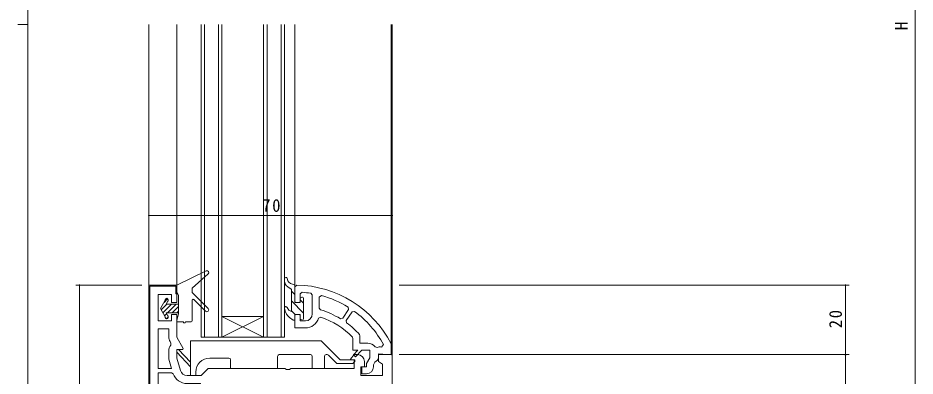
# Model space of a CAD drawing. Units: millimetres on the paper. Extents: x -420 to 373, y -297 to 267.
# Drawn here: x -420.5 to -162.4, y -99.2 to 3.8 of the extents above; entities that cross this region are included whole.
import ezdxf
from ezdxf.enums import TextEntityAlignment as Align

# ---------------------------------------------------------------- set-up
doc = ezdxf.new("R2010")
doc.units = ezdxf.units.MM
for name, color, linetype, lineweight in [('0-1_YKK_ZWAK', 7, 'Continuous', 9), ('0-3_YKK_12', 2, 'Continuous', 9), ('0-4_YKK_D', 6, 'Continuous', 9), ('0-6_YKK_13', 4, 'Continuous', 9), ('0-7_YKK_11', 7, 'Continuous', 9)]:
    doc.layers.add(name, color=color, linetype=linetype, lineweight=lineweight)
doc.styles.add('ＭＳ ゴシック', font='')
doc.styles.get('ＭＳ ゴシック').set_extended_font_data('MS Gothic')

msp = doc.modelspace()

# ---------------------------------------------------------------- linework, layer by layer
at = {"layer": '0-1_YKK_ZWAK'}
for p, q in [((-417.7, -260.6), (-417.7, 264.4)), ((-420.5, 1.9), (-417.7, 1.9))]:
    msp.add_line(p, q, dxfattribs=at)
at = {"layer": '0-3_YKK_12'}
for p, q in [((-382.813, 1.858), (-382.813, -73.531)), ((-374.813, 1.858), (-374.813, -73.531)), ((-367.817, -88.03), (-367.817, 1.858)), ((-366.817, -88.03), (-366.817, 1.858)), ((-362.817, -88.03), (-362.817, 1.858)), ((-361.817, -88.03), (-361.817, 1.858)), ((-349.817, -88.03), (-349.817, 1.858)), ((-348.817, -88.03), (-348.817, 1.858)), ((-344.817, -88.03), (-344.817, 1.858)), ((-343.817, -88.03), (-343.817, 1.858)), ((-340.813, 1.858), (-340.813, -73.531)), ((-313.113, 1.858), (-313.113, -90.206)), ((-312.813, 1.858), (-312.813, -93.531)), ((-361.817, -88.03), (-349.817, -82.03)), ((-349.817, -88.03), (-361.817, -82.03)), ((-361.817, -82.03), (-349.817, -82.03)), ((-356.817, -88.03), (-367.817, -88.03)), ((-356.817, -88.03), (-344.817, -88.03)), ((-343.817, -88.03), (-344.817, -88.03))]:
    msp.add_line(p, q, dxfattribs=at)
at = {"layer": '0-4_YKK_D'}
for p, q in [((-162.413, 169.969), (-162.413, -166.031)), ((-382.813, -53.031), (-312.813, -53.031)), ((-384.813, -73.031), (-403.813, -73.031)), ((-402.813, -203.031), (-402.813, -73.031)), ((-310.813, -73.031), (-181.413, -73.031)), ((-182.413, -93.031), (-182.413, -73.031)), ((-310.813, -93.031), (-181.413, -93.031)), ((-310.813, -93.031), (-181.413, -93.031)), ((-182.413, -164.031), (-182.413, -93.031))]:
    msp.add_line(p, q, dxfattribs=at)
for centre, start, end in [((-382.813, -53.031), 0, 180), ((-382.813, -53.031), 180, 0), ((-312.813, -53.031), 0, 180), ((-312.813, -53.031), 180, 0), ((-402.813, -73.031), 90, 270), ((-402.813, -73.031), 270, 90), ((-182.413, -73.031), 90, 270), ((-182.413, -73.031), 270, 90), ((-182.413, -93.031), 90, 270), ((-182.413, -93.031), 90, 270), ((-182.413, -93.031), 270, 90), ((-182.413, -93.031), 270, 90)]:
    msp.add_arc(centre, 0.106, start, end, dxfattribs=at)
at = {"layer": '0-6_YKK_13'}
for p, q in [((-374.813, -73.031), (-366.329, -68.98)), ((-370.413, -73.931), (-365.781, -69.805)), ((-374.813, -73.031), (-374.813, -75.031)), ((-370.413, -73.931), (-370.413, -75.131)), ((-341.813, -74.397), (-341.813, -80.666)), ((-341.813, -74.765), (-340.813, -75.765)), ((-340.813, -77.831), (-340.813, -73.208)), ((-379.513, -79.781), (-378.113, -77.357)), ((-378.481, -77.993), (-377.433, -76.946)), ((-378.113, -77.231), (-378.113, -77.357)), ((-377.313, -77.231), (-377.313, -77.464)), ((-374.813, -75.031), (-374.313, -75.897)), ((-374.313, -75.897), (-374.313, -81.331)), ((-365.774, -79.77), (-370.413, -75.131)), ((-370.413, -77.411), (-370.413, -83.331)), ((-369.901, -77.199), (-366.552, -80.548)), ((-339.313, -77.031), (-339.313, -77.831)), ((-339.313, -77.265), (-338.313, -78.265)), ((-338.613, -76.531), (-338.813, -76.531)), ((-338.313, -82.731), (-338.313, -76.831)), ((-379.513, -79.781), (-378.113, -82.206)), ((-379.297, -80.156), (-377.672, -78.531)), ((-378.804, -81.01), (-376.325, -78.531)), ((-377.868, -78.531), (-377.367, -77.664)), ((-377.868, -78.531), (-374.313, -78.531)), ((-377.478, -81.031), (-374.978, -78.531)), ((-376.131, -81.031), (-374.313, -79.214)), ((-341.813, -77.593), (-338.313, -81.093)), ((-339.513, -78.031), (-340.613, -78.031)), ((-378.311, -81.864), (-377.725, -81.279)), ((-378.113, -82.206), (-378.113, -82.331)), ((-377.868, -81.031), (-377.367, -81.899)), ((-377.868, -81.031), (-374.313, -81.031)), ((-377.817, -82.718), (-377.313, -82.214)), ((-377.313, -82.099), (-377.313, -82.331)), ((-374.313, -81.331), (-374.804, -83.257)), ((-374.784, -81.031), (-374.313, -80.561)), ((-341.813, -80.422), (-340.689, -81.546)), ((-340.813, -82.831), (-340.813, -81.731)), ((-340.613, -81.531), (-339.513, -81.531)), ((-339.313, -81.731), (-339.313, -82.531)), ((-372.913, -83.631), (-374.513, -83.631)), ((-370.713, -83.631), (-372.313, -83.631)), ((-333.312, -89.035), (-370.813, -89.035)), ((-370.813, -89.035), (-370.813, -99.035)), ((-327.812, -94.535), (-333.312, -89.035)), ((-374.813, -92.335), (-374.813, -91.535)), ((-374.813, -91.535), (-374.313, -91.535)), ((-370.813, -96.513), (-374.813, -92.335)), ((-374.313, -91.535), (-370.813, -95.198)), ((-365.313, -94.035), (-359.813, -94.035)), ((-345.313, -93.035), (-336.313, -93.035)), ((-331.813, -93.035), (-331.5, -93.035)), ((-331.146, -93.181), (-328.792, -95.535)), ((-369.313, -99.035), (-369.313, -98.035)), ((-370.813, -99.035), (-369.313, -99.035))]:
    msp.add_line(p, q, dxfattribs=at)
for points in [[(-343.813, -71.247), (-343.781, -71.996), (-343.597, -72.704), (-343.299, -73.156), (-342.89, -73.54), (-341.929, -74.16)], [(-343.024, -71.129), (-342.896, -71.764), (-342.556, -72.233), (-342.069, -72.567), (-340.968, -72.946)], [(-341.285, -83.077), (-342.409, -82.336), (-342.888, -81.911), (-343.266, -81.418), (-343.609, -80.577), (-343.813, -79.643)], [(-343.035, -79.47), (-342.555, -80.232), (-341.813, -80.666)], [(-359.313, -94.535), (-359.313, -97.035), (-345.813, -97.035), (-345.813, -93.535)], [(-335.813, -93.535), (-335.813, -97.035), (-332.313, -97.035), (-332.313, -93.535)], [(-328.792, -95.535), (-324.113, -95.535), (-323.613, -95.035), (-323.613, -94.535), (-327.812, -94.535)]]:
    msp.add_lwpolyline(points, dxfattribs=at)
for centre, radius, start, end in [((-366.113, -69.431), 0.5, 311.69427, 115.52351), ((-343.414, -71.219), 0.4, 12.92345, 184.00937), ((-342.113, -74.397), 0.3, 0, 52.01115), ((-341.113, -73.208), 0.3, 0, 60.92523), ((-377.713, -77.231), 0.4, 0, 180), ((-370.113, -77.411), 0.3, 45, 180), ((-338.813, -77.031), 0.5, 90, 179.99998), ((-338.613, -76.831), 0.3, 0, 90), ((-377.713, -77.464), 0.4, 330, 0), ((-366.163, -80.159), 0.55, 225, 45), ((-343.417, -79.591), 0.4, 17.50182, 187.53671), ((-340.613, -77.831), 0.2, 180, 270), ((-339.513, -77.831), 0.2, 270, 0), ((-377.713, -82.331), 0.4, 180, 0), ((-377.713, -82.099), 0.4, 0, 29.99998), ((-340.613, -81.731), 0.2, 90, 180), ((-339.513, -81.731), 0.2, 0, 90), ((-338.813, -82.531), 0.5, 180, 270), ((-374.513, -83.331), 0.3, 165.70561, 270), ((-372.613, -83.631), 0.3, 180, 0), ((-370.713, -83.331), 0.3, 270, 0), ((-341.113, -82.831), 0.3, 235.07382, 0), ((-338.613, -82.731), 0.3, 270, 0), ((-365.313, -98.035), 4, 90, 180), ((-359.813, -94.535), 0.5, 0, 90), ((-345.313, -93.535), 0.5, 90, 180), ((-336.313, -93.535), 0.5, 0, 90), ((-331.813, -93.535), 0.5, 90, 180), ((-331.5, -93.535), 0.5, 45, 90)]:
    msp.add_arc(centre, radius, start, end, dxfattribs=at)
at = {"layer": '0-7_YKK_11'}
for p, q in [((-380.393, -73.331), (-380.093, -73.031)), ((-377.564, -73.331), (-377.264, -73.031)), ((-375.113, -75.531), (-375.113, -73.331)), ((-375.113, -73.709), (-374.826, -73.421)), ((-382.813, -75.752), (-382.513, -75.452)), ((-336.235, -75.385), (-335.813, -75.879)), ((-335.813, -75.879), (-335.813, -81.331)), ((-335.813, -75.879), (-335.813, -81.331)), ((-333.182, -76.039), (-333.813, -76.522)), ((-333.813, -76.522), (-333.813, -79.644)), ((-382.813, -78.581), (-382.513, -78.281)), ((-382.813, -81.409), (-382.513, -81.109)), ((-334.01, -82.57), (-333.373, -82.251)), ((-323.667, -80.611), (-324.376, -80.735)), ((-382.813, -84.238), (-382.513, -83.937)), ((-382.813, -87.066), (-382.513, -86.766)), ((-380.113, -85.631), (-380.113, -97.031)), ((-382.813, -89.894), (-382.513, -89.594)), ((-315.862, -90.84), (-315.333, -90.108)), ((-382.813, -92.723), (-382.513, -92.423)), ((-317.777, -90.781), (-317.194, -90.959)), ((-382.813, -95.551), (-382.513, -95.251)), ((-382.813, -98.38), (-382.513, -98.08)), ((-380.113, -98.231), (-380.113, -145.431))]:
    msp.add_line(p, q, dxfattribs=at)
for points in [[(-382.813, -73.031), (-382.813, -203.031)], [(-373.741, -97.606), (-374.813, -94.031), (-374.813, -91.531), (-373.054, -91.531), (-372.924, -91.305), (-374.813, -88.031), (-374.813, -81.531), (-376.313, -81.531), (-376.313, -83.331), (-380.113, -83.331), (-380.113, -75.731), (-376.313, -75.731), (-376.313, -78.031), (-374.813, -78.031), (-374.813, -73.031), (-382.813, -73.031)], [(-375.113, -75.531), (-375.113, -73.331), (-382.513, -73.331), (-382.513, -202.731), (-369.113, -202.731), (-369.113, -200.531), (-368.813, -200.531), (-368.813, -202.531)], [(-374.813, -73.531), (-374.813, -75.531), (-375.113, -75.531)], [(-340.306, -73.031), (-340.813, -73.531), (-340.813, -78.031), (-339.313, -78.031), (-339.313, -75.595), (-338.779, -75.097)], [(-333.813, -76.522), (-333.813, -79.644), (-333.46, -80.122)], [(-327.727, -82.702), (-327.051, -82.556), (-325.372, -80.066), (-325.524, -79.361)], [(-337.813, -83.331), (-339.313, -83.331), (-339.313, -81.531), (-340.813, -81.531), (-340.813, -85.331), (-337.813, -85.331)], [(-324.376, -80.735), (-326.055, -83.224), (-325.937, -83.906)], [(-380.113, -85.631), (-380.113, -97.031), (-376.315, -97.031), (-377.113, -94.369), (-377.113, -92.031)], [(-377.113, -87.897), (-377.113, -85.631), (-380.113, -85.631)], [(-322.243, -87.247), (-322.113, -87.583), (-322.113, -89.731), (-319.813, -89.731)], [(-376.518, -90.305), (-376.479, -89.747), (-376.738, -89.297)], [(-324.254, -88.025), (-324.113, -88.373), (-324.113, -91.731), (-322.679, -91.731), (-323.996, -93.049), (-323.43, -93.614), (-321.548, -91.731), (-319.313, -91.731), (-319.313, -93.973), (-320.213, -95.531), (-320.213, -96.531), (-321.613, -96.531), (-321.613, -98.531), (-320.213, -98.531)], [(-317.102, -94.64), (-316.813, -94.186), (-316.813, -92.753), (-313.113, -93.077), (-313.113, -90.151), (-313.168, -89.924)], [(-322.813, -93.031), (-323.813, -93.031), (-324.835, -94.287), (-324.718, -94.531), (-323.813, -94.531), (-323.813, -97.031), (-341.947, -97.031), (-342.38, -97.281), (-343.246, -97.281), (-343.679, -97.031), (-365.813, -97.031), (-367.813, -99.031), (-371.825, -99.031)], [(-312.813, -164.031), (-312.813, -93.031), (-316.813, -93.031), (-316.813, -95.031), (-315.613, -95.724), (-315.613, -99.031), (-321.813, -99.031), (-321.813, -96.531)], [(-321.813, -96.531), (-320.813, -96.531), (-320.813, -95.031)], [(-318.213, -96.531), (-318.213, -96.089), (-318.198, -95.967)], [(-380.113, -98.231), (-380.113, -145.431), (-368.013, -145.431), (-368.013, -101.331), (-371.825, -101.331)], [(-375.847, -98.554), (-376.314, -98.231), (-380.113, -98.231)]]:
    msp.add_lwpolyline(points, dxfattribs=at)
for centre, radius, start, end in [((-340.774, -104.028), 31, 27.06326, 89.1351), ((-340.774, -104.028), 29, 80.99591, 86.05576), ((-340.774, -104.028), 29, 58.27412, 74.82498), ((-337.813, -81.331), 2, 270, 359.99998), ((-337.813, -81.331), 4, 270, 341.96796), ((-340.774, -104.028), 25, 58.54182, 72.98843), ((-340.774, -104.028), 23, 44.09067, 71.23122), ((-340.774, -104.028), 29, 28.68439, 53.85017), ((-340.774, -104.028), 25, 42.16278, 53.59714), ((-374.313, -87.897), 2.8, 179.99998, 210), ((-374.313, -92.031), 2.8, 141.94031, 180), ((-319.813, -92.231), 2.5, 35.45689, 90.00002), ((-316.313, -93.299), 2.5, 79.59135, 110.61668), ((-322.813, -95.031), 2, 0, 89.99998), ((-316.258, -96.453), 2, 114.96335, 165.9453), ((-371.825, -97.031), 2, 196.69922, 270), ((-320.213, -96.531), 2, 270, 359.99998), ((-371.825, -97.031), 4.3, 200.74236, 270.00002)]:
    msp.add_arc(centre, radius, start, end, dxfattribs=at)

# ---------------------------------------------------------------- texts
at = {"layer": '0-4_YKK_D', "color": 3, "style": 'ＭＳ ゴシック'}
msp.add_text('H', height=3.666, rotation=90, dxfattribs=at).set_placement((-163.413, 0.244), align=Align.BOTTOM_LEFT)
at = {"layer": '0-4_YKK_D', "color": 3, "insert": (-350.213, -52.031), "char_height": 3.666, "attachment_point": 7, "style": 'ＭＳ ゴシック'}
msp.add_mtext('\\T1.21;\\W0.95;70', dxfattribs=at)
at = {"layer": '0-4_YKK_D', "color": 3, "insert": (-183.413, -85.431), "char_height": 3.666, "attachment_point": 7, "rotation": 90, "style": 'ＭＳ ゴシック'}
msp.add_mtext('\\T1.21;\\W0.95;20', dxfattribs=at)

doc.saveas('drawing.dxf')
